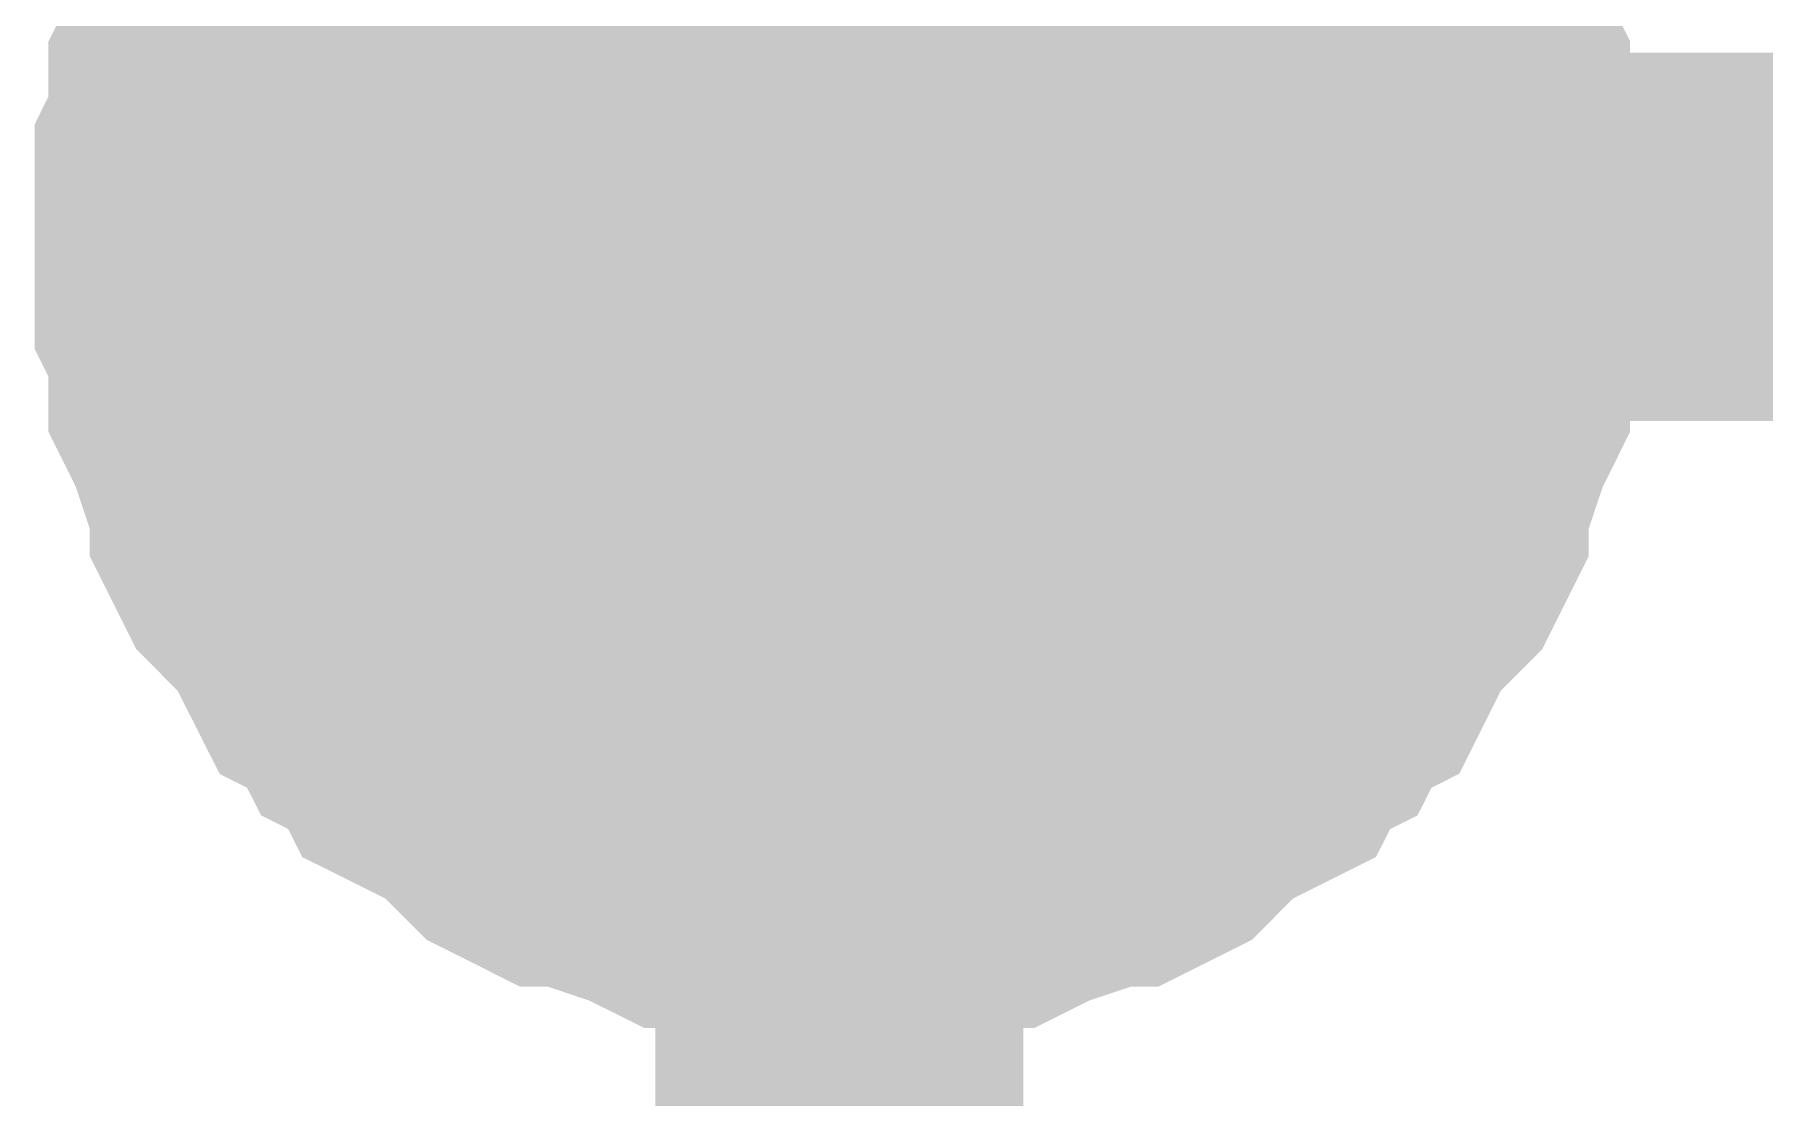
# Model space of a CAD drawing. Header units: inches. Extents: x 0 to 432, y 0 to 280.
# Drawn here: x 344.791 to 346.2, y 177.091 to 177.956 of the extents above; entities that cross this region are included whole.
import ezdxf

# ---------------------------------------------------------------- set-up
doc = ezdxf.new("R2010")
doc.units = ezdxf.units.IN
doc.layers.add('Sheet', color=255, linetype='Continuous')

msp = doc.modelspace()

# ---------------------------------------------------------------- linework, layer by layer
at = {"layer": 'Sheet'}
for points in [[(345.4467, 187.1913, 0.2997, 0.2997, 0), (345.4467, 177.7918, 0.2997, 0.2997, 0), (345.4467, 173.9849, 0.2997, 0.2997, 0)], [(344.9414, 177.7918, 0.2997, 0.2997, 0), (344.9414, 177.8143, 0.2997, 0.2997, 0), (344.9414, 177.848, 0.2997, 0.2997, 0), (344.9526, 177.8704, 0.2997, 0.2997, 0), (344.9526, 177.8929, 0.2997, 0.2997, 0), (344.9526, 177.9154, 0.2997, 0.2997, 0), (344.9638, 177.9378, 0.2997, 0.2997, 0), (344.975, 177.9715, 0.2997, 0.2997, 0), (344.9863, 177.994, 0.2997, 0.2997, 0), (344.9863, 178.0164, 0.2997, 0.2997, 0), (344.9975, 178.0389, 0.2997, 0.2997, 0), (345.0087, 178.0501, 0.2997, 0.2997, 0), (345.0312, 178.0726, 0.2997, 0.2997, 0), (345.0424, 178.095, 0.2997, 0.2997, 0), (345.0537, 178.1175, 0.2997, 0.2997, 0)], [(344.9414, 177.7918, 0.2997, 0.2997, 0), (344.9414, 177.8143, 0.2997, 0.2997, 0), (344.9414, 177.848, 0.2997, 0.2997, 0), (344.9526, 177.8704, 0.2997, 0.2997, 0), (344.9526, 177.8929, 0.2997, 0.2997, 0), (344.9526, 177.9154, 0.2997, 0.2997, 0), (344.9638, 177.9378, 0.2997, 0.2997, 0), (344.975, 177.9715, 0.2997, 0.2997, 0), (344.9863, 177.994, 0.2997, 0.2997, 0), (344.9863, 178.0164, 0.2997, 0.2997, 0), (344.9975, 178.0389, 0.2997, 0.2997, 0), (345.0087, 178.0501, 0.2997, 0.2997, 0), (345.0312, 178.0726, 0.2997, 0.2997, 0), (345.0424, 178.095, 0.2997, 0.2997, 0), (345.0537, 178.1175, 0.2997, 0.2997, 0)], [(344.9414, 177.7918, 0.2997, 0.2997, 0), (344.9414, 177.8143, 0.2997, 0.2997, 0), (344.9414, 177.848, 0.2997, 0.2997, 0), (344.9526, 177.8704, 0.2997, 0.2997, 0), (344.9526, 177.8929, 0.2997, 0.2997, 0), (344.9526, 177.9154, 0.2997, 0.2997, 0), (344.9638, 177.9378, 0.2997, 0.2997, 0), (344.975, 177.9715, 0.2997, 0.2997, 0), (344.9863, 177.994, 0.2997, 0.2997, 0), (344.9863, 178.0164, 0.2997, 0.2997, 0), (344.9975, 178.0389, 0.2997, 0.2997, 0), (345.0087, 178.0501, 0.2997, 0.2997, 0), (345.0312, 178.0726, 0.2997, 0.2997, 0), (345.0424, 178.095, 0.2997, 0.2997, 0), (345.0537, 178.1175, 0.2997, 0.2997, 0)], [(344.9414, 177.7918, 0.2997, 0.2997, 0), (344.9414, 177.8143, 0.2997, 0.2997, 0), (344.9414, 177.848, 0.2997, 0.2997, 0), (344.9526, 177.8704, 0.2997, 0.2997, 0), (344.9526, 177.8929, 0.2997, 0.2997, 0), (344.9526, 177.9154, 0.2997, 0.2997, 0), (344.9638, 177.9378, 0.2997, 0.2997, 0), (344.975, 177.9715, 0.2997, 0.2997, 0), (344.9863, 177.994, 0.2997, 0.2997, 0), (344.9863, 178.0164, 0.2997, 0.2997, 0), (344.9975, 178.0389, 0.2997, 0.2997, 0), (345.0087, 178.0501, 0.2997, 0.2997, 0), (345.0312, 178.0726, 0.2997, 0.2997, 0), (345.0424, 178.095, 0.2997, 0.2997, 0), (345.0537, 178.1175, 0.2997, 0.2997, 0)], [(345.8398, 178.1175, 0.2997, 0.2997, 0), (345.851, 178.095, 0.2997, 0.2997, 0), (345.8623, 178.0726, 0.2997, 0.2997, 0), (345.8847, 178.0501, 0.2997, 0.2997, 0), (345.896, 178.0389, 0.2997, 0.2997, 0), (345.9072, 178.0164, 0.2997, 0.2997, 0), (345.9072, 177.994, 0.2997, 0.2997, 0), (345.9184, 177.9715, 0.2997, 0.2997, 0), (345.9297, 177.9378, 0.2997, 0.2997, 0), (345.9409, 177.9154, 0.2997, 0.2997, 0), (345.9409, 177.8929, 0.2997, 0.2997, 0), (345.9409, 177.8704, 0.2997, 0.2997, 0), (345.9521, 177.848, 0.2997, 0.2997, 0), (345.9521, 177.8143, 0.2997, 0.2997, 0), (345.9521, 177.7918, 0.2997, 0.2997, 0)], [(345.8398, 178.1175, 0.2997, 0.2997, 0), (345.851, 178.095, 0.2997, 0.2997, 0), (345.8623, 178.0726, 0.2997, 0.2997, 0), (345.8847, 178.0501, 0.2997, 0.2997, 0), (345.896, 178.0389, 0.2997, 0.2997, 0), (345.9072, 178.0164, 0.2997, 0.2997, 0), (345.9072, 177.994, 0.2997, 0.2997, 0), (345.9184, 177.9715, 0.2997, 0.2997, 0), (345.9297, 177.9378, 0.2997, 0.2997, 0), (345.9409, 177.9154, 0.2997, 0.2997, 0), (345.9409, 177.8929, 0.2997, 0.2997, 0), (345.9409, 177.8704, 0.2997, 0.2997, 0), (345.9521, 177.848, 0.2997, 0.2997, 0), (345.9521, 177.8143, 0.2997, 0.2997, 0), (345.9521, 177.7918, 0.2997, 0.2997, 0)], [(345.8398, 178.1175, 0.2997, 0.2997, 0), (345.851, 178.095, 0.2997, 0.2997, 0), (345.8623, 178.0726, 0.2997, 0.2997, 0), (345.8847, 178.0501, 0.2997, 0.2997, 0), (345.896, 178.0389, 0.2997, 0.2997, 0), (345.9072, 178.0164, 0.2997, 0.2997, 0), (345.9072, 177.994, 0.2997, 0.2997, 0), (345.9184, 177.9715, 0.2997, 0.2997, 0), (345.9297, 177.9378, 0.2997, 0.2997, 0), (345.9409, 177.9154, 0.2997, 0.2997, 0), (345.9409, 177.8929, 0.2997, 0.2997, 0), (345.9409, 177.8704, 0.2997, 0.2997, 0), (345.9521, 177.848, 0.2997, 0.2997, 0), (345.9521, 177.8143, 0.2997, 0.2997, 0), (345.9521, 177.7918, 0.2997, 0.2997, 0)], [(345.8398, 178.1175, 0.2997, 0.2997, 0), (345.851, 178.095, 0.2997, 0.2997, 0), (345.8623, 178.0726, 0.2997, 0.2997, 0), (345.8847, 178.0501, 0.2997, 0.2997, 0), (345.896, 178.0389, 0.2997, 0.2997, 0), (345.9072, 178.0164, 0.2997, 0.2997, 0), (345.9072, 177.994, 0.2997, 0.2997, 0), (345.9184, 177.9715, 0.2997, 0.2997, 0), (345.9297, 177.9378, 0.2997, 0.2997, 0), (345.9409, 177.9154, 0.2997, 0.2997, 0), (345.9409, 177.8929, 0.2997, 0.2997, 0), (345.9409, 177.8704, 0.2997, 0.2997, 0), (345.9521, 177.848, 0.2997, 0.2997, 0), (345.9521, 177.8143, 0.2997, 0.2997, 0), (345.9521, 177.7918, 0.2997, 0.2997, 0)], [(344.9414, 177.7918, 0.0991, 0.0991, 0), (344.9414, 177.8143, 0.0991, 0.0991, 0), (344.9414, 177.848, 0.0991, 0.0991, 0), (344.9526, 177.8704, 0.0991, 0.0991, 0), (344.9526, 177.8929, 0.0991, 0.0991, 0), (344.9526, 177.9154, 0.0991, 0.0991, 0), (344.9638, 177.9378, 0.0991, 0.0991, 0), (344.975, 177.9715, 0.0991, 0.0991, 0), (344.9863, 177.994, 0.0991, 0.0991, 0), (344.9863, 178.0164, 0.0991, 0.0991, 0)], [(344.9414, 177.7918, 0.0991, 0.0991, 0), (344.9414, 177.8143, 0.0991, 0.0991, 0), (344.9414, 177.848, 0.0991, 0.0991, 0), (344.9526, 177.8704, 0.0991, 0.0991, 0), (344.9526, 177.8929, 0.0991, 0.0991, 0), (344.9526, 177.9154, 0.0991, 0.0991, 0), (344.9638, 177.9378, 0.0991, 0.0991, 0), (344.975, 177.9715, 0.0991, 0.0991, 0), (344.9863, 177.994, 0.0991, 0.0991, 0), (344.9863, 178.0164, 0.0991, 0.0991, 0)], [(344.9414, 177.7918, 0.0991, 0.0991, 0), (344.9414, 177.8143, 0.0991, 0.0991, 0), (344.9414, 177.848, 0.0991, 0.0991, 0), (344.9526, 177.8704, 0.0991, 0.0991, 0), (344.9526, 177.8929, 0.0991, 0.0991, 0), (344.9526, 177.9154, 0.0991, 0.0991, 0), (344.9638, 177.9378, 0.0991, 0.0991, 0), (344.975, 177.9715, 0.0991, 0.0991, 0), (344.9863, 177.994, 0.0991, 0.0991, 0), (344.9863, 178.0164, 0.0991, 0.0991, 0)], [(344.9414, 177.7918, 0.0991, 0.0991, 0), (344.9414, 177.8143, 0.0991, 0.0991, 0), (344.9414, 177.848, 0.0991, 0.0991, 0), (344.9526, 177.8704, 0.0991, 0.0991, 0), (344.9526, 177.8929, 0.0991, 0.0991, 0), (344.9526, 177.9154, 0.0991, 0.0991, 0), (344.9638, 177.9378, 0.0991, 0.0991, 0), (344.975, 177.9715, 0.0991, 0.0991, 0), (344.9863, 177.994, 0.0991, 0.0991, 0), (344.9863, 178.0164, 0.0991, 0.0991, 0)], [(345.9072, 178.0164, 0.0991, 0.0991, 0), (345.9072, 177.994, 0.0991, 0.0991, 0), (345.9184, 177.9715, 0.0991, 0.0991, 0), (345.9297, 177.9378, 0.0991, 0.0991, 0), (345.9409, 177.9154, 0.0991, 0.0991, 0), (345.9409, 177.8929, 0.0991, 0.0991, 0), (345.9409, 177.8704, 0.0991, 0.0991, 0), (345.9521, 177.848, 0.0991, 0.0991, 0), (345.9521, 177.8143, 0.0991, 0.0991, 0), (345.9521, 177.7918, 0.0991, 0.0991, 0)], [(345.9072, 178.0164, 0.0991, 0.0991, 0), (345.9072, 177.994, 0.0991, 0.0991, 0), (345.9184, 177.9715, 0.0991, 0.0991, 0), (345.9297, 177.9378, 0.0991, 0.0991, 0), (345.9409, 177.9154, 0.0991, 0.0991, 0), (345.9409, 177.8929, 0.0991, 0.0991, 0), (345.9409, 177.8704, 0.0991, 0.0991, 0), (345.9521, 177.848, 0.0991, 0.0991, 0), (345.9521, 177.8143, 0.0991, 0.0991, 0), (345.9521, 177.7918, 0.0991, 0.0991, 0)], [(345.9072, 178.0164, 0.0991, 0.0991, 0), (345.9072, 177.994, 0.0991, 0.0991, 0), (345.9184, 177.9715, 0.0991, 0.0991, 0), (345.9297, 177.9378, 0.0991, 0.0991, 0), (345.9409, 177.9154, 0.0991, 0.0991, 0), (345.9409, 177.8929, 0.0991, 0.0991, 0), (345.9409, 177.8704, 0.0991, 0.0991, 0), (345.9521, 177.848, 0.0991, 0.0991, 0), (345.9521, 177.8143, 0.0991, 0.0991, 0), (345.9521, 177.7918, 0.0991, 0.0991, 0)], [(345.9072, 178.0164, 0.0991, 0.0991, 0), (345.9072, 177.994, 0.0991, 0.0991, 0), (345.9184, 177.9715, 0.0991, 0.0991, 0), (345.9297, 177.9378, 0.0991, 0.0991, 0), (345.9409, 177.9154, 0.0991, 0.0991, 0), (345.9409, 177.8929, 0.0991, 0.0991, 0), (345.9409, 177.8704, 0.0991, 0.0991, 0), (345.9521, 177.848, 0.0991, 0.0991, 0), (345.9521, 177.8143, 0.0991, 0.0991, 0), (345.9521, 177.7918, 0.0991, 0.0991, 0)], [(345.4467, 177.2865, 0.2997, 0.2997, 0), (345.4243, 177.2865, 0.2997, 0.2997, 0), (345.3906, 177.2865, 0.2997, 0.2997, 0), (345.3681, 177.2977, 0.2997, 0.2997, 0), (345.3457, 177.2977, 0.2997, 0.2997, 0), (345.3232, 177.2977, 0.2997, 0.2997, 0), (345.3007, 177.3089, 0.2997, 0.2997, 0), (345.267, 177.3202, 0.2997, 0.2997, 0), (345.2446, 177.3314, 0.2997, 0.2997, 0), (345.2221, 177.3314, 0.2997, 0.2997, 0), (345.1997, 177.3426, 0.2997, 0.2997, 0), (345.1884, 177.3539, 0.2997, 0.2997, 0), (345.166, 177.3763, 0.2997, 0.2997, 0), (345.1435, 177.3876, 0.2997, 0.2997, 0), (345.121, 177.3988, 0.2997, 0.2997, 0), (345.1098, 177.4212, 0.2997, 0.2997, 0), (345.0874, 177.4325, 0.2997, 0.2997, 0), (345.0761, 177.4549, 0.2997, 0.2997, 0), (345.0537, 177.4662, 0.2997, 0.2997, 0), (345.0424, 177.4886, 0.2997, 0.2997, 0), (345.0312, 177.5111, 0.2997, 0.2997, 0), (345.0087, 177.5335, 0.2997, 0.2997, 0), (344.9975, 177.5448, 0.2997, 0.2997, 0), (344.9863, 177.5672, 0.2997, 0.2997, 0), (344.9863, 177.5897, 0.2997, 0.2997, 0), (344.975, 177.6122, 0.2997, 0.2997, 0), (344.9638, 177.6458, 0.2997, 0.2997, 0), (344.9526, 177.6683, 0.2997, 0.2997, 0), (344.9526, 177.6908, 0.2997, 0.2997, 0), (344.9526, 177.7132, 0.2997, 0.2997, 0), (344.9414, 177.7357, 0.2997, 0.2997, 0), (344.9414, 177.7694, 0.2997, 0.2997, 0), (344.9414, 177.7918, 0.2997, 0.2997, 0)], [(344.9414, 177.7918, 0.2997, 0.2997, 0), (344.9414, 177.7918, 0.2997, 0.2997, 0)], [(345.4467, 177.2865, 0.2997, 0.2997, 0), (345.4243, 177.2865, 0.2997, 0.2997, 0), (345.3906, 177.2865, 0.2997, 0.2997, 0), (345.3681, 177.2977, 0.2997, 0.2997, 0), (345.3457, 177.2977, 0.2997, 0.2997, 0), (345.3232, 177.2977, 0.2997, 0.2997, 0), (345.3007, 177.3089, 0.2997, 0.2997, 0), (345.267, 177.3202, 0.2997, 0.2997, 0), (345.2446, 177.3314, 0.2997, 0.2997, 0), (345.2221, 177.3314, 0.2997, 0.2997, 0), (345.1997, 177.3426, 0.2997, 0.2997, 0), (345.1884, 177.3539, 0.2997, 0.2997, 0), (345.166, 177.3763, 0.2997, 0.2997, 0), (345.1435, 177.3876, 0.2997, 0.2997, 0), (345.121, 177.3988, 0.2997, 0.2997, 0), (345.1098, 177.4212, 0.2997, 0.2997, 0), (345.0874, 177.4325, 0.2997, 0.2997, 0), (345.0761, 177.4549, 0.2997, 0.2997, 0), (345.0537, 177.4662, 0.2997, 0.2997, 0), (345.0424, 177.4886, 0.2997, 0.2997, 0), (345.0312, 177.5111, 0.2997, 0.2997, 0), (345.0087, 177.5335, 0.2997, 0.2997, 0), (344.9975, 177.5448, 0.2997, 0.2997, 0), (344.9863, 177.5672, 0.2997, 0.2997, 0), (344.9863, 177.5897, 0.2997, 0.2997, 0), (344.975, 177.6122, 0.2997, 0.2997, 0), (344.9638, 177.6458, 0.2997, 0.2997, 0), (344.9526, 177.6683, 0.2997, 0.2997, 0), (344.9526, 177.6908, 0.2997, 0.2997, 0), (344.9526, 177.7132, 0.2997, 0.2997, 0), (344.9414, 177.7357, 0.2997, 0.2997, 0), (344.9414, 177.7694, 0.2997, 0.2997, 0), (344.9414, 177.7918, 0.2997, 0.2997, 0)], [(344.9414, 177.7918, 0.2997, 0.2997, 0), (344.9414, 177.7918, 0.2997, 0.2997, 0)], [(345.4467, 177.2865, 0.2997, 0.2997, 0), (345.4243, 177.2865, 0.2997, 0.2997, 0), (345.3906, 177.2865, 0.2997, 0.2997, 0), (345.3681, 177.2977, 0.2997, 0.2997, 0), (345.3457, 177.2977, 0.2997, 0.2997, 0), (345.3232, 177.2977, 0.2997, 0.2997, 0), (345.3007, 177.3089, 0.2997, 0.2997, 0), (345.267, 177.3202, 0.2997, 0.2997, 0), (345.2446, 177.3314, 0.2997, 0.2997, 0), (345.2221, 177.3314, 0.2997, 0.2997, 0), (345.1997, 177.3426, 0.2997, 0.2997, 0), (345.1884, 177.3539, 0.2997, 0.2997, 0), (345.166, 177.3763, 0.2997, 0.2997, 0), (345.1435, 177.3876, 0.2997, 0.2997, 0), (345.121, 177.3988, 0.2997, 0.2997, 0), (345.1098, 177.4212, 0.2997, 0.2997, 0), (345.0874, 177.4325, 0.2997, 0.2997, 0), (345.0761, 177.4549, 0.2997, 0.2997, 0), (345.0537, 177.4662, 0.2997, 0.2997, 0), (345.0424, 177.4886, 0.2997, 0.2997, 0), (345.0312, 177.5111, 0.2997, 0.2997, 0), (345.0087, 177.5335, 0.2997, 0.2997, 0), (344.9975, 177.5448, 0.2997, 0.2997, 0), (344.9863, 177.5672, 0.2997, 0.2997, 0), (344.9863, 177.5897, 0.2997, 0.2997, 0), (344.975, 177.6122, 0.2997, 0.2997, 0), (344.9638, 177.6458, 0.2997, 0.2997, 0), (344.9526, 177.6683, 0.2997, 0.2997, 0), (344.9526, 177.6908, 0.2997, 0.2997, 0), (344.9526, 177.7132, 0.2997, 0.2997, 0), (344.9414, 177.7357, 0.2997, 0.2997, 0), (344.9414, 177.7694, 0.2997, 0.2997, 0), (344.9414, 177.7918, 0.2997, 0.2997, 0)], [(344.9414, 177.7918, 0.2997, 0.2997, 0), (344.9414, 177.7918, 0.2997, 0.2997, 0)], [(345.4467, 177.2865, 0.2997, 0.2997, 0), (345.4243, 177.2865, 0.2997, 0.2997, 0), (345.3906, 177.2865, 0.2997, 0.2997, 0), (345.3681, 177.2977, 0.2997, 0.2997, 0), (345.3457, 177.2977, 0.2997, 0.2997, 0), (345.3232, 177.2977, 0.2997, 0.2997, 0), (345.3007, 177.3089, 0.2997, 0.2997, 0), (345.267, 177.3202, 0.2997, 0.2997, 0), (345.2446, 177.3314, 0.2997, 0.2997, 0), (345.2221, 177.3314, 0.2997, 0.2997, 0), (345.1997, 177.3426, 0.2997, 0.2997, 0), (345.1884, 177.3539, 0.2997, 0.2997, 0), (345.166, 177.3763, 0.2997, 0.2997, 0), (345.1435, 177.3876, 0.2997, 0.2997, 0), (345.121, 177.3988, 0.2997, 0.2997, 0), (345.1098, 177.4212, 0.2997, 0.2997, 0), (345.0874, 177.4325, 0.2997, 0.2997, 0), (345.0761, 177.4549, 0.2997, 0.2997, 0), (345.0537, 177.4662, 0.2997, 0.2997, 0), (345.0424, 177.4886, 0.2997, 0.2997, 0), (345.0312, 177.5111, 0.2997, 0.2997, 0), (345.0087, 177.5335, 0.2997, 0.2997, 0), (344.9975, 177.5448, 0.2997, 0.2997, 0), (344.9863, 177.5672, 0.2997, 0.2997, 0), (344.9863, 177.5897, 0.2997, 0.2997, 0), (344.975, 177.6122, 0.2997, 0.2997, 0), (344.9638, 177.6458, 0.2997, 0.2997, 0), (344.9526, 177.6683, 0.2997, 0.2997, 0), (344.9526, 177.6908, 0.2997, 0.2997, 0), (344.9526, 177.7132, 0.2997, 0.2997, 0), (344.9414, 177.7357, 0.2997, 0.2997, 0), (344.9414, 177.7694, 0.2997, 0.2997, 0), (344.9414, 177.7918, 0.2997, 0.2997, 0)], [(344.9414, 177.7918, 0.2997, 0.2997, 0), (344.9414, 177.7918, 0.2997, 0.2997, 0)], [(345.9521, 177.7918, 0.2997, 0.2997, 0), (345.9521, 177.7694, 0.2997, 0.2997, 0), (345.9521, 177.7357, 0.2997, 0.2997, 0), (345.9409, 177.7132, 0.2997, 0.2997, 0), (345.9409, 177.6908, 0.2997, 0.2997, 0), (345.9409, 177.6683, 0.2997, 0.2997, 0), (345.9297, 177.6458, 0.2997, 0.2997, 0), (345.9184, 177.6122, 0.2997, 0.2997, 0), (345.9072, 177.5897, 0.2997, 0.2997, 0), (345.9072, 177.5672, 0.2997, 0.2997, 0), (345.896, 177.5448, 0.2997, 0.2997, 0), (345.8847, 177.5335, 0.2997, 0.2997, 0), (345.8623, 177.5111, 0.2997, 0.2997, 0), (345.851, 177.4886, 0.2997, 0.2997, 0), (345.8398, 177.4662, 0.2997, 0.2997, 0), (345.8174, 177.4549, 0.2997, 0.2997, 0), (345.8061, 177.4325, 0.2997, 0.2997, 0), (345.7837, 177.4212, 0.2997, 0.2997, 0), (345.7724, 177.3988, 0.2997, 0.2997, 0), (345.75, 177.3876, 0.2997, 0.2997, 0), (345.7275, 177.3763, 0.2997, 0.2997, 0), (345.705, 177.3539, 0.2997, 0.2997, 0), (345.6938, 177.3426, 0.2997, 0.2997, 0), (345.6714, 177.3314, 0.2997, 0.2997, 0), (345.6489, 177.3314, 0.2997, 0.2997, 0), (345.6264, 177.3202, 0.2997, 0.2997, 0), (345.5927, 177.3089, 0.2997, 0.2997, 0), (345.5703, 177.2977, 0.2997, 0.2997, 0), (345.5478, 177.2977, 0.2997, 0.2997, 0), (345.5254, 177.2977, 0.2997, 0.2997, 0), (345.5029, 177.2865, 0.2997, 0.2997, 0), (345.4692, 177.2865, 0.2997, 0.2997, 0), (345.4467, 177.2865, 0.2997, 0.2997, 0)], [(346.9741, 177.7918, 0.2997, 0.2997, 0), (345.4467, 177.7918, 0.2997, 0.2997, 0)], [(345.9521, 177.7918, 0.2997, 0.2997, 0), (345.9521, 177.7694, 0.2997, 0.2997, 0), (345.9521, 177.7357, 0.2997, 0.2997, 0), (345.9409, 177.7132, 0.2997, 0.2997, 0), (345.9409, 177.6908, 0.2997, 0.2997, 0), (345.9409, 177.6683, 0.2997, 0.2997, 0), (345.9297, 177.6458, 0.2997, 0.2997, 0), (345.9184, 177.6122, 0.2997, 0.2997, 0), (345.9072, 177.5897, 0.2997, 0.2997, 0), (345.9072, 177.5672, 0.2997, 0.2997, 0), (345.896, 177.5448, 0.2997, 0.2997, 0), (345.8847, 177.5335, 0.2997, 0.2997, 0), (345.8623, 177.5111, 0.2997, 0.2997, 0), (345.851, 177.4886, 0.2997, 0.2997, 0), (345.8398, 177.4662, 0.2997, 0.2997, 0), (345.8174, 177.4549, 0.2997, 0.2997, 0), (345.8061, 177.4325, 0.2997, 0.2997, 0), (345.7837, 177.4212, 0.2997, 0.2997, 0), (345.7724, 177.3988, 0.2997, 0.2997, 0), (345.75, 177.3876, 0.2997, 0.2997, 0), (345.7275, 177.3763, 0.2997, 0.2997, 0), (345.705, 177.3539, 0.2997, 0.2997, 0), (345.6938, 177.3426, 0.2997, 0.2997, 0), (345.6714, 177.3314, 0.2997, 0.2997, 0), (345.6489, 177.3314, 0.2997, 0.2997, 0), (345.6264, 177.3202, 0.2997, 0.2997, 0), (345.5927, 177.3089, 0.2997, 0.2997, 0), (345.5703, 177.2977, 0.2997, 0.2997, 0), (345.5478, 177.2977, 0.2997, 0.2997, 0), (345.5254, 177.2977, 0.2997, 0.2997, 0), (345.5029, 177.2865, 0.2997, 0.2997, 0), (345.4692, 177.2865, 0.2997, 0.2997, 0), (345.4467, 177.2865, 0.2997, 0.2997, 0)], [(345.9521, 177.7918, 0.2997, 0.2997, 0), (345.9521, 177.7694, 0.2997, 0.2997, 0), (345.9521, 177.7357, 0.2997, 0.2997, 0), (345.9409, 177.7132, 0.2997, 0.2997, 0), (345.9409, 177.6908, 0.2997, 0.2997, 0), (345.9409, 177.6683, 0.2997, 0.2997, 0), (345.9297, 177.6458, 0.2997, 0.2997, 0), (345.9184, 177.6122, 0.2997, 0.2997, 0), (345.9072, 177.5897, 0.2997, 0.2997, 0), (345.9072, 177.5672, 0.2997, 0.2997, 0), (345.896, 177.5448, 0.2997, 0.2997, 0), (345.8847, 177.5335, 0.2997, 0.2997, 0), (345.8623, 177.5111, 0.2997, 0.2997, 0), (345.851, 177.4886, 0.2997, 0.2997, 0), (345.8398, 177.4662, 0.2997, 0.2997, 0), (345.8174, 177.4549, 0.2997, 0.2997, 0), (345.8061, 177.4325, 0.2997, 0.2997, 0), (345.7837, 177.4212, 0.2997, 0.2997, 0), (345.7724, 177.3988, 0.2997, 0.2997, 0), (345.75, 177.3876, 0.2997, 0.2997, 0), (345.7275, 177.3763, 0.2997, 0.2997, 0), (345.705, 177.3539, 0.2997, 0.2997, 0), (345.6938, 177.3426, 0.2997, 0.2997, 0), (345.6714, 177.3314, 0.2997, 0.2997, 0), (345.6489, 177.3314, 0.2997, 0.2997, 0), (345.6264, 177.3202, 0.2997, 0.2997, 0), (345.5927, 177.3089, 0.2997, 0.2997, 0), (345.5703, 177.2977, 0.2997, 0.2997, 0), (345.5478, 177.2977, 0.2997, 0.2997, 0), (345.5254, 177.2977, 0.2997, 0.2997, 0), (345.5029, 177.2865, 0.2997, 0.2997, 0), (345.4692, 177.2865, 0.2997, 0.2997, 0), (345.4467, 177.2865, 0.2997, 0.2997, 0)], [(345.9521, 177.7918, 0.2997, 0.2997, 0), (345.9521, 177.7694, 0.2997, 0.2997, 0), (345.9521, 177.7357, 0.2997, 0.2997, 0), (345.9409, 177.7132, 0.2997, 0.2997, 0), (345.9409, 177.6908, 0.2997, 0.2997, 0), (345.9409, 177.6683, 0.2997, 0.2997, 0), (345.9297, 177.6458, 0.2997, 0.2997, 0), (345.9184, 177.6122, 0.2997, 0.2997, 0), (345.9072, 177.5897, 0.2997, 0.2997, 0), (345.9072, 177.5672, 0.2997, 0.2997, 0), (345.896, 177.5448, 0.2997, 0.2997, 0), (345.8847, 177.5335, 0.2997, 0.2997, 0), (345.8623, 177.5111, 0.2997, 0.2997, 0), (345.851, 177.4886, 0.2997, 0.2997, 0), (345.8398, 177.4662, 0.2997, 0.2997, 0), (345.8174, 177.4549, 0.2997, 0.2997, 0), (345.8061, 177.4325, 0.2997, 0.2997, 0), (345.7837, 177.4212, 0.2997, 0.2997, 0), (345.7724, 177.3988, 0.2997, 0.2997, 0), (345.75, 177.3876, 0.2997, 0.2997, 0), (345.7275, 177.3763, 0.2997, 0.2997, 0), (345.705, 177.3539, 0.2997, 0.2997, 0), (345.6938, 177.3426, 0.2997, 0.2997, 0), (345.6714, 177.3314, 0.2997, 0.2997, 0), (345.6489, 177.3314, 0.2997, 0.2997, 0), (345.6264, 177.3202, 0.2997, 0.2997, 0), (345.5927, 177.3089, 0.2997, 0.2997, 0), (345.5703, 177.2977, 0.2997, 0.2997, 0), (345.5478, 177.2977, 0.2997, 0.2997, 0), (345.5254, 177.2977, 0.2997, 0.2997, 0), (345.5029, 177.2865, 0.2997, 0.2997, 0), (345.4692, 177.2865, 0.2997, 0.2997, 0), (345.4467, 177.2865, 0.2997, 0.2997, 0)], [(345.9521, 177.7918, 0.2997, 0.2997, 0), (345.9521, 177.7918, 0.2997, 0.2997, 0), (345.9521, 177.7918, 0.2997, 0.2997, 0), (345.9521, 177.7918, 0.2997, 0.2997, 0), (345.9521, 177.7918, 0.2997, 0.2997, 0), (345.9521, 177.7918, 0.2997, 0.2997, 0), (345.9521, 177.7918, 0.2997, 0.2997, 0), (345.9521, 177.7918, 0.2997, 0.2997, 0), (345.9521, 177.7918, 0.2997, 0.2997, 0), (345.9521, 177.7918, 0.2997, 0.2997, 0), (345.9521, 177.7918, 0.2997, 0.2997, 0), (345.9521, 177.7918, 0.2997, 0.2997, 0), (345.9521, 177.7918, 0.2997, 0.2997, 0), (345.9521, 177.7918, 0.2997, 0.2997, 0), (345.9521, 177.7918, 0.2997, 0.2997, 0), (345.9521, 177.7918, 0.2997, 0.2997, 0), (345.9521, 177.7918, 0.2997, 0.2997, 0), (345.9521, 177.7918, 0.2997, 0.2997, 0), (345.9521, 177.7918, 0.2997, 0.2997, 0), (345.9521, 177.7918, 0.2997, 0.2997, 0), (345.9521, 177.7918, 0.2997, 0.2997, 0), (345.9521, 177.7918, 0.2997, 0.2997, 0), (345.9521, 177.7918, 0.2997, 0.2997, 0), (345.9521, 177.7918, 0.2997, 0.2997, 0), (345.9521, 177.7918, 0.2997, 0.2997, 0), (345.9521, 177.7918, 0.2997, 0.2997, 0), (345.9521, 177.7918, 0.2997, 0.2997, 0), (345.9521, 177.7918, 0.2997, 0.2997, 0), (345.9521, 177.7918, 0.2997, 0.2997, 0), (345.9521, 177.7918, 0.2997, 0.2997, 0), (345.9521, 177.7918, 0.2997, 0.2997, 0), (345.9521, 177.7918, 0.2997, 0.2997, 0), (345.9521, 177.7918, 0.2997, 0.2997, 0)], [(345.9521, 177.7918, 0.2997, 0.2997, 0), (345.9521, 177.7918, 0.2997, 0.2997, 0)], [(345.9521, 177.7918, 0.2997, 0.2997, 0), (345.9521, 177.7918, 0.2997, 0.2997, 0), (345.9521, 177.7918, 0.2997, 0.2997, 0), (345.9521, 177.7918, 0.2997, 0.2997, 0), (345.9521, 177.7918, 0.2997, 0.2997, 0), (345.9521, 177.7918, 0.2997, 0.2997, 0), (345.9521, 177.7918, 0.2997, 0.2997, 0), (345.9521, 177.7918, 0.2997, 0.2997, 0), (345.9521, 177.7918, 0.2997, 0.2997, 0), (345.9521, 177.7918, 0.2997, 0.2997, 0), (345.9521, 177.7918, 0.2997, 0.2997, 0), (345.9521, 177.7918, 0.2997, 0.2997, 0), (345.9521, 177.7918, 0.2997, 0.2997, 0), (345.9521, 177.7918, 0.2997, 0.2997, 0), (345.9521, 177.7918, 0.2997, 0.2997, 0), (345.9521, 177.7918, 0.2997, 0.2997, 0), (345.9521, 177.7918, 0.2997, 0.2997, 0), (345.9521, 177.7918, 0.2997, 0.2997, 0), (345.9521, 177.7918, 0.2997, 0.2997, 0), (345.9521, 177.7918, 0.2997, 0.2997, 0), (345.9521, 177.7918, 0.2997, 0.2997, 0), (345.9521, 177.7918, 0.2997, 0.2997, 0), (345.9521, 177.7918, 0.2997, 0.2997, 0), (345.9521, 177.7918, 0.2997, 0.2997, 0), (345.9521, 177.7918, 0.2997, 0.2997, 0), (345.9521, 177.7918, 0.2997, 0.2997, 0), (345.9521, 177.7918, 0.2997, 0.2997, 0), (345.9521, 177.7918, 0.2997, 0.2997, 0), (345.9521, 177.7918, 0.2997, 0.2997, 0), (345.9521, 177.7918, 0.2997, 0.2997, 0), (345.9521, 177.7918, 0.2997, 0.2997, 0), (345.9521, 177.7918, 0.2997, 0.2997, 0), (345.9521, 177.7918, 0.2997, 0.2997, 0)], [(345.9521, 177.7918, 0.2997, 0.2997, 0), (345.9521, 177.7918, 0.2997, 0.2997, 0)], [(345.9521, 177.7918, 0.2997, 0.2997, 0), (345.9521, 177.7918, 0.2997, 0.2997, 0), (345.9521, 177.7918, 0.2997, 0.2997, 0), (345.9521, 177.7918, 0.2997, 0.2997, 0), (345.9521, 177.7918, 0.2997, 0.2997, 0), (345.9521, 177.7918, 0.2997, 0.2997, 0), (345.9521, 177.7918, 0.2997, 0.2997, 0), (345.9521, 177.7918, 0.2997, 0.2997, 0), (345.9521, 177.7918, 0.2997, 0.2997, 0), (345.9521, 177.7918, 0.2997, 0.2997, 0), (345.9521, 177.7918, 0.2997, 0.2997, 0), (345.9521, 177.7918, 0.2997, 0.2997, 0), (345.9521, 177.7918, 0.2997, 0.2997, 0), (345.9521, 177.7918, 0.2997, 0.2997, 0), (345.9521, 177.7918, 0.2997, 0.2997, 0), (345.9521, 177.7918, 0.2997, 0.2997, 0), (345.9521, 177.7918, 0.2997, 0.2997, 0), (345.9521, 177.7918, 0.2997, 0.2997, 0), (345.9521, 177.7918, 0.2997, 0.2997, 0), (345.9521, 177.7918, 0.2997, 0.2997, 0), (345.9521, 177.7918, 0.2997, 0.2997, 0), (345.9521, 177.7918, 0.2997, 0.2997, 0), (345.9521, 177.7918, 0.2997, 0.2997, 0), (345.9521, 177.7918, 0.2997, 0.2997, 0), (345.9521, 177.7918, 0.2997, 0.2997, 0), (345.9521, 177.7918, 0.2997, 0.2997, 0), (345.9521, 177.7918, 0.2997, 0.2997, 0), (345.9521, 177.7918, 0.2997, 0.2997, 0), (345.9521, 177.7918, 0.2997, 0.2997, 0), (345.9521, 177.7918, 0.2997, 0.2997, 0), (345.9521, 177.7918, 0.2997, 0.2997, 0), (345.9521, 177.7918, 0.2997, 0.2997, 0), (345.9521, 177.7918, 0.2997, 0.2997, 0)], [(345.9521, 177.7918, 0.2997, 0.2997, 0), (345.9521, 177.7918, 0.2997, 0.2997, 0)], [(345.9521, 177.7918, 0.2997, 0.2997, 0), (345.9521, 177.7918, 0.2997, 0.2997, 0), (345.9521, 177.7918, 0.2997, 0.2997, 0), (345.9521, 177.7918, 0.2997, 0.2997, 0), (345.9521, 177.7918, 0.2997, 0.2997, 0), (345.9521, 177.7918, 0.2997, 0.2997, 0), (345.9521, 177.7918, 0.2997, 0.2997, 0), (345.9521, 177.7918, 0.2997, 0.2997, 0), (345.9521, 177.7918, 0.2997, 0.2997, 0), (345.9521, 177.7918, 0.2997, 0.2997, 0), (345.9521, 177.7918, 0.2997, 0.2997, 0), (345.9521, 177.7918, 0.2997, 0.2997, 0), (345.9521, 177.7918, 0.2997, 0.2997, 0), (345.9521, 177.7918, 0.2997, 0.2997, 0), (345.9521, 177.7918, 0.2997, 0.2997, 0), (345.9521, 177.7918, 0.2997, 0.2997, 0), (345.9521, 177.7918, 0.2997, 0.2997, 0), (345.9521, 177.7918, 0.2997, 0.2997, 0), (345.9521, 177.7918, 0.2997, 0.2997, 0), (345.9521, 177.7918, 0.2997, 0.2997, 0), (345.9521, 177.7918, 0.2997, 0.2997, 0), (345.9521, 177.7918, 0.2997, 0.2997, 0), (345.9521, 177.7918, 0.2997, 0.2997, 0), (345.9521, 177.7918, 0.2997, 0.2997, 0), (345.9521, 177.7918, 0.2997, 0.2997, 0), (345.9521, 177.7918, 0.2997, 0.2997, 0), (345.9521, 177.7918, 0.2997, 0.2997, 0), (345.9521, 177.7918, 0.2997, 0.2997, 0), (345.9521, 177.7918, 0.2997, 0.2997, 0), (345.9521, 177.7918, 0.2997, 0.2997, 0), (345.9521, 177.7918, 0.2997, 0.2997, 0), (345.9521, 177.7918, 0.2997, 0.2997, 0), (345.9521, 177.7918, 0.2997, 0.2997, 0)], [(345.9521, 177.7918, 0.2997, 0.2997, 0), (345.9521, 177.7918, 0.2997, 0.2997, 0)], [(345.4467, 177.2865, 0.0991, 0.0991, 0), (345.4243, 177.2865, 0.0991, 0.0991, 0), (345.3906, 177.2865, 0.0991, 0.0991, 0), (345.3681, 177.2977, 0.0991, 0.0991, 0), (345.3457, 177.2977, 0.0991, 0.0991, 0), (345.3232, 177.2977, 0.0991, 0.0991, 0), (345.3007, 177.3089, 0.0991, 0.0991, 0), (345.267, 177.3202, 0.0991, 0.0991, 0), (345.2446, 177.3314, 0.0991, 0.0991, 0), (345.2221, 177.3314, 0.0991, 0.0991, 0), (345.1997, 177.3426, 0.0991, 0.0991, 0), (345.1884, 177.3539, 0.0991, 0.0991, 0), (345.166, 177.3763, 0.0991, 0.0991, 0), (345.1435, 177.3876, 0.0991, 0.0991, 0), (345.121, 177.3988, 0.0991, 0.0991, 0), (345.1098, 177.4212, 0.0991, 0.0991, 0), (345.0874, 177.4325, 0.0991, 0.0991, 0), (345.0761, 177.4549, 0.0991, 0.0991, 0), (345.0537, 177.4662, 0.0991, 0.0991, 0), (345.0424, 177.4886, 0.0991, 0.0991, 0), (345.0312, 177.5111, 0.0991, 0.0991, 0), (345.0087, 177.5335, 0.0991, 0.0991, 0), (344.9975, 177.5448, 0.0991, 0.0991, 0), (344.9863, 177.5672, 0.0991, 0.0991, 0), (344.9863, 177.5897, 0.0991, 0.0991, 0), (344.975, 177.6122, 0.0991, 0.0991, 0), (344.9638, 177.6458, 0.0991, 0.0991, 0), (344.9526, 177.6683, 0.0991, 0.0991, 0), (344.9526, 177.6908, 0.0991, 0.0991, 0), (344.9526, 177.7132, 0.0991, 0.0991, 0), (344.9414, 177.7357, 0.0991, 0.0991, 0), (344.9414, 177.7694, 0.0991, 0.0991, 0), (344.9414, 177.7918, 0.0991, 0.0991, 0)], [(344.9414, 177.7918, 0.0991, 0.0991, 0), (344.9414, 177.7918, 0.0991, 0.0991, 0)], [(345.4467, 177.2865, 0.0991, 0.0991, 0), (345.4243, 177.2865, 0.0991, 0.0991, 0), (345.3906, 177.2865, 0.0991, 0.0991, 0), (345.3681, 177.2977, 0.0991, 0.0991, 0), (345.3457, 177.2977, 0.0991, 0.0991, 0), (345.3232, 177.2977, 0.0991, 0.0991, 0), (345.3007, 177.3089, 0.0991, 0.0991, 0), (345.267, 177.3202, 0.0991, 0.0991, 0), (345.2446, 177.3314, 0.0991, 0.0991, 0), (345.2221, 177.3314, 0.0991, 0.0991, 0), (345.1997, 177.3426, 0.0991, 0.0991, 0), (345.1884, 177.3539, 0.0991, 0.0991, 0), (345.166, 177.3763, 0.0991, 0.0991, 0), (345.1435, 177.3876, 0.0991, 0.0991, 0), (345.121, 177.3988, 0.0991, 0.0991, 0), (345.1098, 177.4212, 0.0991, 0.0991, 0), (345.0874, 177.4325, 0.0991, 0.0991, 0), (345.0761, 177.4549, 0.0991, 0.0991, 0), (345.0537, 177.4662, 0.0991, 0.0991, 0), (345.0424, 177.4886, 0.0991, 0.0991, 0), (345.0312, 177.5111, 0.0991, 0.0991, 0), (345.0087, 177.5335, 0.0991, 0.0991, 0), (344.9975, 177.5448, 0.0991, 0.0991, 0), (344.9863, 177.5672, 0.0991, 0.0991, 0), (344.9863, 177.5897, 0.0991, 0.0991, 0), (344.975, 177.6122, 0.0991, 0.0991, 0), (344.9638, 177.6458, 0.0991, 0.0991, 0), (344.9526, 177.6683, 0.0991, 0.0991, 0), (344.9526, 177.6908, 0.0991, 0.0991, 0), (344.9526, 177.7132, 0.0991, 0.0991, 0), (344.9414, 177.7357, 0.0991, 0.0991, 0), (344.9414, 177.7694, 0.0991, 0.0991, 0), (344.9414, 177.7918, 0.0991, 0.0991, 0)], [(344.9414, 177.7918, 0.0991, 0.0991, 0), (344.9414, 177.7918, 0.0991, 0.0991, 0)], [(345.4467, 177.2865, 0.0991, 0.0991, 0), (345.4243, 177.2865, 0.0991, 0.0991, 0), (345.3906, 177.2865, 0.0991, 0.0991, 0), (345.3681, 177.2977, 0.0991, 0.0991, 0), (345.3457, 177.2977, 0.0991, 0.0991, 0), (345.3232, 177.2977, 0.0991, 0.0991, 0), (345.3007, 177.3089, 0.0991, 0.0991, 0), (345.267, 177.3202, 0.0991, 0.0991, 0), (345.2446, 177.3314, 0.0991, 0.0991, 0), (345.2221, 177.3314, 0.0991, 0.0991, 0), (345.1997, 177.3426, 0.0991, 0.0991, 0), (345.1884, 177.3539, 0.0991, 0.0991, 0), (345.166, 177.3763, 0.0991, 0.0991, 0), (345.1435, 177.3876, 0.0991, 0.0991, 0), (345.121, 177.3988, 0.0991, 0.0991, 0), (345.1098, 177.4212, 0.0991, 0.0991, 0), (345.0874, 177.4325, 0.0991, 0.0991, 0), (345.0761, 177.4549, 0.0991, 0.0991, 0), (345.0537, 177.4662, 0.0991, 0.0991, 0), (345.0424, 177.4886, 0.0991, 0.0991, 0), (345.0312, 177.5111, 0.0991, 0.0991, 0), (345.0087, 177.5335, 0.0991, 0.0991, 0), (344.9975, 177.5448, 0.0991, 0.0991, 0), (344.9863, 177.5672, 0.0991, 0.0991, 0), (344.9863, 177.5897, 0.0991, 0.0991, 0), (344.975, 177.6122, 0.0991, 0.0991, 0), (344.9638, 177.6458, 0.0991, 0.0991, 0), (344.9526, 177.6683, 0.0991, 0.0991, 0), (344.9526, 177.6908, 0.0991, 0.0991, 0), (344.9526, 177.7132, 0.0991, 0.0991, 0), (344.9414, 177.7357, 0.0991, 0.0991, 0), (344.9414, 177.7694, 0.0991, 0.0991, 0), (344.9414, 177.7918, 0.0991, 0.0991, 0)], [(344.9414, 177.7918, 0.0991, 0.0991, 0), (344.9414, 177.7918, 0.0991, 0.0991, 0)], [(345.4467, 177.2865, 0.0991, 0.0991, 0), (345.4243, 177.2865, 0.0991, 0.0991, 0), (345.3906, 177.2865, 0.0991, 0.0991, 0), (345.3681, 177.2977, 0.0991, 0.0991, 0), (345.3457, 177.2977, 0.0991, 0.0991, 0), (345.3232, 177.2977, 0.0991, 0.0991, 0), (345.3007, 177.3089, 0.0991, 0.0991, 0), (345.267, 177.3202, 0.0991, 0.0991, 0), (345.2446, 177.3314, 0.0991, 0.0991, 0), (345.2221, 177.3314, 0.0991, 0.0991, 0), (345.1997, 177.3426, 0.0991, 0.0991, 0), (345.1884, 177.3539, 0.0991, 0.0991, 0), (345.166, 177.3763, 0.0991, 0.0991, 0), (345.1435, 177.3876, 0.0991, 0.0991, 0), (345.121, 177.3988, 0.0991, 0.0991, 0), (345.1098, 177.4212, 0.0991, 0.0991, 0), (345.0874, 177.4325, 0.0991, 0.0991, 0), (345.0761, 177.4549, 0.0991, 0.0991, 0), (345.0537, 177.4662, 0.0991, 0.0991, 0), (345.0424, 177.4886, 0.0991, 0.0991, 0), (345.0312, 177.5111, 0.0991, 0.0991, 0), (345.0087, 177.5335, 0.0991, 0.0991, 0), (344.9975, 177.5448, 0.0991, 0.0991, 0), (344.9863, 177.5672, 0.0991, 0.0991, 0), (344.9863, 177.5897, 0.0991, 0.0991, 0), (344.975, 177.6122, 0.0991, 0.0991, 0), (344.9638, 177.6458, 0.0991, 0.0991, 0), (344.9526, 177.6683, 0.0991, 0.0991, 0), (344.9526, 177.6908, 0.0991, 0.0991, 0), (344.9526, 177.7132, 0.0991, 0.0991, 0), (344.9414, 177.7357, 0.0991, 0.0991, 0), (344.9414, 177.7694, 0.0991, 0.0991, 0), (344.9414, 177.7918, 0.0991, 0.0991, 0)], [(344.9414, 177.7918, 0.0991, 0.0991, 0), (344.9414, 177.7918, 0.0991, 0.0991, 0)], [(345.9521, 177.7918, 0.0991, 0.0991, 0), (345.9521, 177.7694, 0.0991, 0.0991, 0), (345.9521, 177.7357, 0.0991, 0.0991, 0), (345.9409, 177.7132, 0.0991, 0.0991, 0), (345.9409, 177.6908, 0.0991, 0.0991, 0), (345.9409, 177.6683, 0.0991, 0.0991, 0), (345.9297, 177.6458, 0.0991, 0.0991, 0), (345.9184, 177.6122, 0.0991, 0.0991, 0), (345.9072, 177.5897, 0.0991, 0.0991, 0), (345.9072, 177.5672, 0.0991, 0.0991, 0), (345.896, 177.5448, 0.0991, 0.0991, 0), (345.8847, 177.5335, 0.0991, 0.0991, 0), (345.8623, 177.5111, 0.0991, 0.0991, 0), (345.851, 177.4886, 0.0991, 0.0991, 0), (345.8398, 177.4662, 0.0991, 0.0991, 0), (345.8174, 177.4549, 0.0991, 0.0991, 0), (345.8061, 177.4325, 0.0991, 0.0991, 0), (345.7837, 177.4212, 0.0991, 0.0991, 0), (345.7724, 177.3988, 0.0991, 0.0991, 0), (345.75, 177.3876, 0.0991, 0.0991, 0), (345.7275, 177.3763, 0.0991, 0.0991, 0), (345.705, 177.3539, 0.0991, 0.0991, 0), (345.6938, 177.3426, 0.0991, 0.0991, 0), (345.6714, 177.3314, 0.0991, 0.0991, 0), (345.6489, 177.3314, 0.0991, 0.0991, 0), (345.6264, 177.3202, 0.0991, 0.0991, 0), (345.5927, 177.3089, 0.0991, 0.0991, 0), (345.5703, 177.2977, 0.0991, 0.0991, 0), (345.5478, 177.2977, 0.0991, 0.0991, 0), (345.5254, 177.2977, 0.0991, 0.0991, 0), (345.5029, 177.2865, 0.0991, 0.0991, 0), (345.4692, 177.2865, 0.0991, 0.0991, 0), (345.4467, 177.2865, 0.0991, 0.0991, 0)], [(345.9521, 177.7918, 0.0991, 0.0991, 0), (345.9521, 177.7694, 0.0991, 0.0991, 0), (345.9521, 177.7357, 0.0991, 0.0991, 0), (345.9409, 177.7132, 0.0991, 0.0991, 0), (345.9409, 177.6908, 0.0991, 0.0991, 0), (345.9409, 177.6683, 0.0991, 0.0991, 0), (345.9297, 177.6458, 0.0991, 0.0991, 0), (345.9184, 177.6122, 0.0991, 0.0991, 0), (345.9072, 177.5897, 0.0991, 0.0991, 0), (345.9072, 177.5672, 0.0991, 0.0991, 0), (345.896, 177.5448, 0.0991, 0.0991, 0), (345.8847, 177.5335, 0.0991, 0.0991, 0), (345.8623, 177.5111, 0.0991, 0.0991, 0), (345.851, 177.4886, 0.0991, 0.0991, 0), (345.8398, 177.4662, 0.0991, 0.0991, 0), (345.8174, 177.4549, 0.0991, 0.0991, 0), (345.8061, 177.4325, 0.0991, 0.0991, 0), (345.7837, 177.4212, 0.0991, 0.0991, 0), (345.7724, 177.3988, 0.0991, 0.0991, 0), (345.75, 177.3876, 0.0991, 0.0991, 0), (345.7275, 177.3763, 0.0991, 0.0991, 0), (345.705, 177.3539, 0.0991, 0.0991, 0), (345.6938, 177.3426, 0.0991, 0.0991, 0), (345.6714, 177.3314, 0.0991, 0.0991, 0), (345.6489, 177.3314, 0.0991, 0.0991, 0), (345.6264, 177.3202, 0.0991, 0.0991, 0), (345.5927, 177.3089, 0.0991, 0.0991, 0), (345.5703, 177.2977, 0.0991, 0.0991, 0), (345.5478, 177.2977, 0.0991, 0.0991, 0), (345.5254, 177.2977, 0.0991, 0.0991, 0), (345.5029, 177.2865, 0.0991, 0.0991, 0), (345.4692, 177.2865, 0.0991, 0.0991, 0), (345.4467, 177.2865, 0.0991, 0.0991, 0)], [(345.9521, 177.7918, 0.0991, 0.0991, 0), (345.9521, 177.7694, 0.0991, 0.0991, 0), (345.9521, 177.7357, 0.0991, 0.0991, 0), (345.9409, 177.7132, 0.0991, 0.0991, 0), (345.9409, 177.6908, 0.0991, 0.0991, 0), (345.9409, 177.6683, 0.0991, 0.0991, 0), (345.9297, 177.6458, 0.0991, 0.0991, 0), (345.9184, 177.6122, 0.0991, 0.0991, 0), (345.9072, 177.5897, 0.0991, 0.0991, 0), (345.9072, 177.5672, 0.0991, 0.0991, 0), (345.896, 177.5448, 0.0991, 0.0991, 0), (345.8847, 177.5335, 0.0991, 0.0991, 0), (345.8623, 177.5111, 0.0991, 0.0991, 0), (345.851, 177.4886, 0.0991, 0.0991, 0), (345.8398, 177.4662, 0.0991, 0.0991, 0), (345.8174, 177.4549, 0.0991, 0.0991, 0), (345.8061, 177.4325, 0.0991, 0.0991, 0), (345.7837, 177.4212, 0.0991, 0.0991, 0), (345.7724, 177.3988, 0.0991, 0.0991, 0), (345.75, 177.3876, 0.0991, 0.0991, 0), (345.7275, 177.3763, 0.0991, 0.0991, 0), (345.705, 177.3539, 0.0991, 0.0991, 0), (345.6938, 177.3426, 0.0991, 0.0991, 0), (345.6714, 177.3314, 0.0991, 0.0991, 0), (345.6489, 177.3314, 0.0991, 0.0991, 0), (345.6264, 177.3202, 0.0991, 0.0991, 0), (345.5927, 177.3089, 0.0991, 0.0991, 0), (345.5703, 177.2977, 0.0991, 0.0991, 0), (345.5478, 177.2977, 0.0991, 0.0991, 0), (345.5254, 177.2977, 0.0991, 0.0991, 0), (345.5029, 177.2865, 0.0991, 0.0991, 0), (345.4692, 177.2865, 0.0991, 0.0991, 0), (345.4467, 177.2865, 0.0991, 0.0991, 0)], [(345.9521, 177.7918, 0.0991, 0.0991, 0), (345.9521, 177.7694, 0.0991, 0.0991, 0), (345.9521, 177.7357, 0.0991, 0.0991, 0), (345.9409, 177.7132, 0.0991, 0.0991, 0), (345.9409, 177.6908, 0.0991, 0.0991, 0), (345.9409, 177.6683, 0.0991, 0.0991, 0), (345.9297, 177.6458, 0.0991, 0.0991, 0), (345.9184, 177.6122, 0.0991, 0.0991, 0), (345.9072, 177.5897, 0.0991, 0.0991, 0), (345.9072, 177.5672, 0.0991, 0.0991, 0), (345.896, 177.5448, 0.0991, 0.0991, 0), (345.8847, 177.5335, 0.0991, 0.0991, 0), (345.8623, 177.5111, 0.0991, 0.0991, 0), (345.851, 177.4886, 0.0991, 0.0991, 0), (345.8398, 177.4662, 0.0991, 0.0991, 0), (345.8174, 177.4549, 0.0991, 0.0991, 0), (345.8061, 177.4325, 0.0991, 0.0991, 0), (345.7837, 177.4212, 0.0991, 0.0991, 0), (345.7724, 177.3988, 0.0991, 0.0991, 0), (345.75, 177.3876, 0.0991, 0.0991, 0), (345.7275, 177.3763, 0.0991, 0.0991, 0), (345.705, 177.3539, 0.0991, 0.0991, 0), (345.6938, 177.3426, 0.0991, 0.0991, 0), (345.6714, 177.3314, 0.0991, 0.0991, 0), (345.6489, 177.3314, 0.0991, 0.0991, 0), (345.6264, 177.3202, 0.0991, 0.0991, 0), (345.5927, 177.3089, 0.0991, 0.0991, 0), (345.5703, 177.2977, 0.0991, 0.0991, 0), (345.5478, 177.2977, 0.0991, 0.0991, 0), (345.5254, 177.2977, 0.0991, 0.0991, 0), (345.5029, 177.2865, 0.0991, 0.0991, 0), (345.4692, 177.2865, 0.0991, 0.0991, 0), (345.4467, 177.2865, 0.0991, 0.0991, 0)], [(345.9521, 177.7918, 0.0991, 0.0991, 0), (345.9521, 177.7918, 0.0991, 0.0991, 0), (345.9521, 177.7918, 0.0991, 0.0991, 0), (345.9521, 177.7918, 0.0991, 0.0991, 0), (345.9521, 177.7918, 0.0991, 0.0991, 0), (345.9521, 177.7918, 0.0991, 0.0991, 0), (345.9521, 177.7918, 0.0991, 0.0991, 0), (345.9521, 177.7918, 0.0991, 0.0991, 0), (345.9521, 177.7918, 0.0991, 0.0991, 0), (345.9521, 177.7918, 0.0991, 0.0991, 0), (345.9521, 177.7918, 0.0991, 0.0991, 0), (345.9521, 177.7918, 0.0991, 0.0991, 0), (345.9521, 177.7918, 0.0991, 0.0991, 0), (345.9521, 177.7918, 0.0991, 0.0991, 0), (345.9521, 177.7918, 0.0991, 0.0991, 0), (345.9521, 177.7918, 0.0991, 0.0991, 0), (345.9521, 177.7918, 0.0991, 0.0991, 0), (345.9521, 177.7918, 0.0991, 0.0991, 0), (345.9521, 177.7918, 0.0991, 0.0991, 0), (345.9521, 177.7918, 0.0991, 0.0991, 0), (345.9521, 177.7918, 0.0991, 0.0991, 0), (345.9521, 177.7918, 0.0991, 0.0991, 0), (345.9521, 177.7918, 0.0991, 0.0991, 0), (345.9521, 177.7918, 0.0991, 0.0991, 0), (345.9521, 177.7918, 0.0991, 0.0991, 0), (345.9521, 177.7918, 0.0991, 0.0991, 0), (345.9521, 177.7918, 0.0991, 0.0991, 0), (345.9521, 177.7918, 0.0991, 0.0991, 0), (345.9521, 177.7918, 0.0991, 0.0991, 0), (345.9521, 177.7918, 0.0991, 0.0991, 0), (345.9521, 177.7918, 0.0991, 0.0991, 0), (345.9521, 177.7918, 0.0991, 0.0991, 0), (345.9521, 177.7918, 0.0991, 0.0991, 0)], [(345.9521, 177.7918, 0.0991, 0.0991, 0), (345.9521, 177.7918, 0.0991, 0.0991, 0)], [(345.9521, 177.7918, 0.0991, 0.0991, 0), (345.9521, 177.7918, 0.0991, 0.0991, 0), (345.9521, 177.7918, 0.0991, 0.0991, 0), (345.9521, 177.7918, 0.0991, 0.0991, 0), (345.9521, 177.7918, 0.0991, 0.0991, 0), (345.9521, 177.7918, 0.0991, 0.0991, 0), (345.9521, 177.7918, 0.0991, 0.0991, 0), (345.9521, 177.7918, 0.0991, 0.0991, 0), (345.9521, 177.7918, 0.0991, 0.0991, 0), (345.9521, 177.7918, 0.0991, 0.0991, 0), (345.9521, 177.7918, 0.0991, 0.0991, 0), (345.9521, 177.7918, 0.0991, 0.0991, 0), (345.9521, 177.7918, 0.0991, 0.0991, 0), (345.9521, 177.7918, 0.0991, 0.0991, 0), (345.9521, 177.7918, 0.0991, 0.0991, 0), (345.9521, 177.7918, 0.0991, 0.0991, 0), (345.9521, 177.7918, 0.0991, 0.0991, 0), (345.9521, 177.7918, 0.0991, 0.0991, 0), (345.9521, 177.7918, 0.0991, 0.0991, 0), (345.9521, 177.7918, 0.0991, 0.0991, 0), (345.9521, 177.7918, 0.0991, 0.0991, 0), (345.9521, 177.7918, 0.0991, 0.0991, 0), (345.9521, 177.7918, 0.0991, 0.0991, 0), (345.9521, 177.7918, 0.0991, 0.0991, 0), (345.9521, 177.7918, 0.0991, 0.0991, 0), (345.9521, 177.7918, 0.0991, 0.0991, 0), (345.9521, 177.7918, 0.0991, 0.0991, 0), (345.9521, 177.7918, 0.0991, 0.0991, 0), (345.9521, 177.7918, 0.0991, 0.0991, 0), (345.9521, 177.7918, 0.0991, 0.0991, 0), (345.9521, 177.7918, 0.0991, 0.0991, 0), (345.9521, 177.7918, 0.0991, 0.0991, 0), (345.9521, 177.7918, 0.0991, 0.0991, 0)], [(345.9521, 177.7918, 0.0991, 0.0991, 0), (345.9521, 177.7918, 0.0991, 0.0991, 0)], [(345.9521, 177.7918, 0.0991, 0.0991, 0), (345.9521, 177.7918, 0.0991, 0.0991, 0), (345.9521, 177.7918, 0.0991, 0.0991, 0), (345.9521, 177.7918, 0.0991, 0.0991, 0), (345.9521, 177.7918, 0.0991, 0.0991, 0), (345.9521, 177.7918, 0.0991, 0.0991, 0), (345.9521, 177.7918, 0.0991, 0.0991, 0), (345.9521, 177.7918, 0.0991, 0.0991, 0), (345.9521, 177.7918, 0.0991, 0.0991, 0), (345.9521, 177.7918, 0.0991, 0.0991, 0), (345.9521, 177.7918, 0.0991, 0.0991, 0), (345.9521, 177.7918, 0.0991, 0.0991, 0), (345.9521, 177.7918, 0.0991, 0.0991, 0), (345.9521, 177.7918, 0.0991, 0.0991, 0), (345.9521, 177.7918, 0.0991, 0.0991, 0), (345.9521, 177.7918, 0.0991, 0.0991, 0), (345.9521, 177.7918, 0.0991, 0.0991, 0), (345.9521, 177.7918, 0.0991, 0.0991, 0), (345.9521, 177.7918, 0.0991, 0.0991, 0), (345.9521, 177.7918, 0.0991, 0.0991, 0), (345.9521, 177.7918, 0.0991, 0.0991, 0), (345.9521, 177.7918, 0.0991, 0.0991, 0), (345.9521, 177.7918, 0.0991, 0.0991, 0), (345.9521, 177.7918, 0.0991, 0.0991, 0), (345.9521, 177.7918, 0.0991, 0.0991, 0), (345.9521, 177.7918, 0.0991, 0.0991, 0), (345.9521, 177.7918, 0.0991, 0.0991, 0), (345.9521, 177.7918, 0.0991, 0.0991, 0), (345.9521, 177.7918, 0.0991, 0.0991, 0), (345.9521, 177.7918, 0.0991, 0.0991, 0), (345.9521, 177.7918, 0.0991, 0.0991, 0), (345.9521, 177.7918, 0.0991, 0.0991, 0), (345.9521, 177.7918, 0.0991, 0.0991, 0)], [(345.9521, 177.7918, 0.0991, 0.0991, 0), (345.9521, 177.7918, 0.0991, 0.0991, 0)], [(345.9521, 177.7918, 0.0991, 0.0991, 0), (345.9521, 177.7918, 0.0991, 0.0991, 0), (345.9521, 177.7918, 0.0991, 0.0991, 0), (345.9521, 177.7918, 0.0991, 0.0991, 0), (345.9521, 177.7918, 0.0991, 0.0991, 0), (345.9521, 177.7918, 0.0991, 0.0991, 0), (345.9521, 177.7918, 0.0991, 0.0991, 0), (345.9521, 177.7918, 0.0991, 0.0991, 0), (345.9521, 177.7918, 0.0991, 0.0991, 0), (345.9521, 177.7918, 0.0991, 0.0991, 0), (345.9521, 177.7918, 0.0991, 0.0991, 0), (345.9521, 177.7918, 0.0991, 0.0991, 0), (345.9521, 177.7918, 0.0991, 0.0991, 0), (345.9521, 177.7918, 0.0991, 0.0991, 0), (345.9521, 177.7918, 0.0991, 0.0991, 0), (345.9521, 177.7918, 0.0991, 0.0991, 0), (345.9521, 177.7918, 0.0991, 0.0991, 0), (345.9521, 177.7918, 0.0991, 0.0991, 0), (345.9521, 177.7918, 0.0991, 0.0991, 0), (345.9521, 177.7918, 0.0991, 0.0991, 0), (345.9521, 177.7918, 0.0991, 0.0991, 0), (345.9521, 177.7918, 0.0991, 0.0991, 0), (345.9521, 177.7918, 0.0991, 0.0991, 0), (345.9521, 177.7918, 0.0991, 0.0991, 0), (345.9521, 177.7918, 0.0991, 0.0991, 0), (345.9521, 177.7918, 0.0991, 0.0991, 0), (345.9521, 177.7918, 0.0991, 0.0991, 0), (345.9521, 177.7918, 0.0991, 0.0991, 0), (345.9521, 177.7918, 0.0991, 0.0991, 0), (345.9521, 177.7918, 0.0991, 0.0991, 0), (345.9521, 177.7918, 0.0991, 0.0991, 0), (345.9521, 177.7918, 0.0991, 0.0991, 0), (345.9521, 177.7918, 0.0991, 0.0991, 0)], [(345.9521, 177.7918, 0.0991, 0.0991, 0), (345.9521, 177.7918, 0.0991, 0.0991, 0)]]:
    msp.add_lwpolyline(points, format="xyseb", dxfattribs=at)
msp.add_lwpolyline([(345.186, 177.8, 0.508, 0.508, 1), (345.694, 177.8, 0.508, 0.508, 1)], format="xyseb", close=True, dxfattribs=at)

doc.saveas('drawing.dxf')
